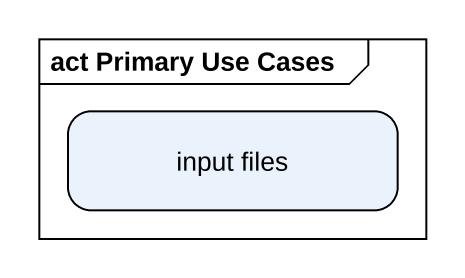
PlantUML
@startuml
mainframe act Primary Use Cases
hide empty description
state "input files" as input_files
@enduml
